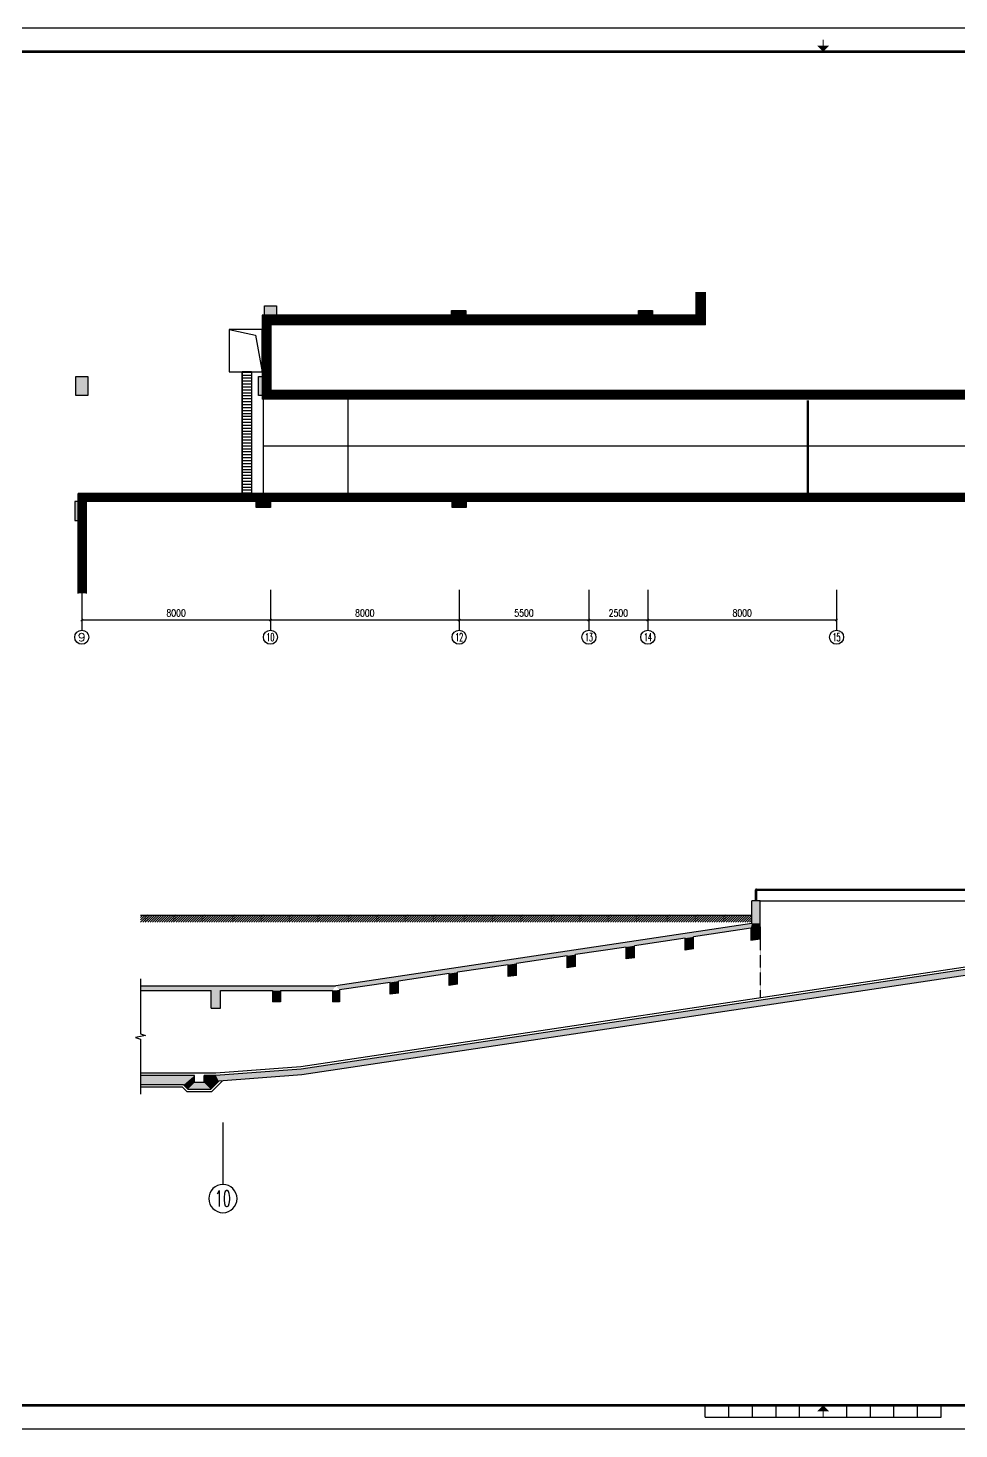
# Model space of a CAD drawing. Extents: x -1348811 to 123514, y -640545 to 749356.
# Drawn here: x -725923 to -686452, y 272228 to 331628 of the extents above; entities that cross this region are included whole.
import ezdxf
from ezdxf.enums import TextEntityAlignment as Align

# ---------------------------------------------------------------- set-up
doc = ezdxf.new("R2010")
doc.units = 0
doc.header["$LTSCALE"] = 10
doc.header["$MEASUREMENT"] = 0
doc.linetypes.add('DASH', pattern=[0.35, 0.25, -0.1])
doc.layers.get('0').update_dxf_attribs({"linetype": 'CONTINUOUS'})
doc.layers.get('Defpoints').update_dxf_attribs({"linetype": 'CONTINUOUS'})
for name, color, linetype in [('A-STAIRS', 9, 'CONTINUOUS'), ('AXIS', 3, 'CONTINUOUS'), ('AXIS_TEXT', 7, 'CONTINUOUS'), ('COLU', 1, 'CONTINUOUS'), ('COLU_HATCH', 252, 'CONTINUOUS'), ('DIM_SYMB', 3, 'CONTINUOUS'), ('jlq', 1, 'CONTINUOUS'), ('PUB_HATCH', 9, 'CONTINUOUS'), ('STAIR', 9, 'CONTINUOUS'), ('STAIRS', 9, 'CONTINUOUS'), ('图框', 7, 'CONTINUOUS'), ('结构墙', 1, 'CONTINUOUS')]:
    doc.layers.add(name, color=color, linetype=linetype)
doc.styles.add('_TCH_AXIS', font='COMPLEX', dxfattribs={"bigfont": 'GBCBIG'})
doc.styles.add('COMPLEX', font='COMPLEX')
doc.styles.add('DIM_FONT', font='SIMPLEX', dxfattribs={"width": 0.8, "bigfont": 'HZTXT'})
doc.dimstyles.new('DIMN', dxfattribs={"dimtxt": 300, "dimasz": 100, "dimexe": 250, "dimexo": 300, "dimgap": 150, "dimtad": 1, "dimdec": 0, "dimzin": 0, "dimdsep": 46, "dimtxsty": 'DIM_FONT', "dimblk": 'ARCHTICK', "dimcen": 0.09, "dimclrt": 7, "dimazin": 2, "dimtfac": 1, "dimtdec": 0, "dimtix": 1, "dimtmove": 2, "dimatfit": 3, "dimfxl": 0, "dimtolj": 1, "dimtzin": 0, "dimarcsym": 0})

# ---------------------------------------------------------------- blocks, each defined once
blk = doc.blocks.new('_AXISO')
blk.add_circle((0, 0), 0.5)
at = {"layer": 'AXIS_TEXT', "style": 'COMPLEX', "width": 1.041667}
blk.add_attdef('A', text='', height=0.56, dxfattribs=at).set_placement((-0.25, -0.28), (0.25, -0.28), align=Align.FIT)
blk = doc.blocks.new('TJAD_TK_A1')
at = {"layer": '图框'}
for p, q in [((1341.38, 950.45), (500.38, 950.45)), ((870.88, 361.45), (870.88, 366.45)), ((880.88, 361.45), (880.88, 366.45)), ((890.88, 361.45), (890.88, 366.45)), ((900.88, 361.45), (900.88, 366.45)), ((910.88, 361.45), (910.88, 366.45)), ((930.88, 361.45), (930.88, 366.45)), ((940.88, 361.45), (940.88, 366.45)), ((950.88, 361.45), (950.88, 366.45)), ((960.88, 361.45), (960.88, 366.45)), ((970.88, 361.45), (970.88, 366.45)), ((500.38, 356.45), (1341.38, 356.45)), ((870.88, 361.45), (970.88, 361.45))]:
    blk.add_line(p, q, dxfattribs=at)
at = {"layer": '图框', "const_width": 0.3}
for points in [[(920.88, 942.95), (920.88, 945.45)], [(920.88, 363.95), (920.88, 361.45)]]:
    blk.add_lwpolyline(points, dxfattribs=at)
at = {"layer": '图框', "const_width": 1.2}
blk.add_lwpolyline([(1331.38, 940.45), (525.38, 940.45), (525.38, 366.45), (1331.38, 366.45)], close=True, dxfattribs=at)
at = {"layer": '图框'}
for points in [[(918.38, 942.95), (923.38, 942.95), (920.88, 940.45)], [(918.38, 363.95), (923.38, 363.95), (920.88, 366.45)]]:
    blk.add_solid(points, dxfattribs=at)
blk = doc.blocks.new('TJAD_图框_A1')
at = {"layer": '图框'}
blk.add_blockref('TJAD_TK_A1', (0, 0), dxfattribs=at)
blk = doc.blocks.new('_ArchTick')
at = {"color": 0, "linetype": 'ByBlock', "const_width": 0.4}
blk.add_lwpolyline([(-0.5, -0.5), (0.5, 0.5)], dxfattribs=at)
blk = doc.blocks.new('*D2134')
at = {"layer": 'AXIS', "color": 0, "lineweight": -2}
for p, q in [((-723644, 307802), (-723644, 306280)), ((-715644, 307802), (-715644, 306280)), ((-723644, 306530), (-715644, 306530))]:
    blk.add_line(p, q, dxfattribs=at)
at = {"layer": 'Defpoints', "color": 0}
for p in [(-723644, 308102), (-715644, 308102), (-715644, 306530)]:
    blk.add_point(p, dxfattribs=at)
at = {"layer": 'AXIS', "color": 0, "lineweight": -2, "xscale": 100, "yscale": 100, "zscale": 100, "rotation": 180}
blk.add_blockref('_ArchTick', (-723644, 306530), dxfattribs=at)
at = {"layer": 'AXIS', "color": 0, "lineweight": -2, "xscale": 100, "yscale": 100, "zscale": 100}
blk.add_blockref('_ArchTick', (-715644, 306530), dxfattribs=at)
at = {"layer": 'AXIS', "color": 7, "insert": (-719644, 306830), "char_height": 300, "attachment_point": 5, "style": 'DIM_FONT'}
blk.add_mtext('\\A1;8000', dxfattribs=at)
blk = doc.blocks.new('*D2135')
at = {"layer": 'AXIS', "color": 0, "lineweight": -2}
for p, q in [((-715644, 307802), (-715644, 306280)), ((-707644, 307802), (-707644, 306280)), ((-715644, 306530), (-707644, 306530))]:
    blk.add_line(p, q, dxfattribs=at)
at = {"layer": 'Defpoints', "color": 0}
for p in [(-715644, 308102), (-707644, 308102), (-707644, 306530)]:
    blk.add_point(p, dxfattribs=at)
at = {"layer": 'AXIS', "color": 0, "lineweight": -2, "xscale": 100, "yscale": 100, "zscale": 100, "rotation": 180}
blk.add_blockref('_ArchTick', (-715644, 306530), dxfattribs=at)
at = {"layer": 'AXIS', "color": 0, "lineweight": -2, "xscale": 100, "yscale": 100, "zscale": 100}
blk.add_blockref('_ArchTick', (-707644, 306530), dxfattribs=at)
at = {"layer": 'AXIS', "color": 7, "insert": (-711644, 306830), "char_height": 300, "attachment_point": 5, "style": 'DIM_FONT'}
blk.add_mtext('\\A1;8000', dxfattribs=at)
blk = doc.blocks.new('*D2136')
at = {"layer": 'AXIS', "color": 0, "lineweight": -2}
for p, q in [((-707644, 307802), (-707644, 306280)), ((-702144, 307802), (-702144, 306280)), ((-707644, 306530), (-702144, 306530))]:
    blk.add_line(p, q, dxfattribs=at)
at = {"layer": 'Defpoints', "color": 0}
for p in [(-707644, 308102), (-702144, 308102), (-702144, 306530)]:
    blk.add_point(p, dxfattribs=at)
at = {"layer": 'AXIS', "color": 0, "lineweight": -2, "xscale": 100, "yscale": 100, "zscale": 100, "rotation": 180}
blk.add_blockref('_ArchTick', (-707644, 306530), dxfattribs=at)
at = {"layer": 'AXIS', "color": 0, "lineweight": -2, "xscale": 100, "yscale": 100, "zscale": 100}
blk.add_blockref('_ArchTick', (-702144, 306530), dxfattribs=at)
at = {"layer": 'AXIS', "color": 7, "insert": (-704894, 306830), "char_height": 300, "attachment_point": 5, "style": 'DIM_FONT'}
blk.add_mtext('\\A1;5500', dxfattribs=at)
blk = doc.blocks.new('*D2137')
at = {"layer": 'AXIS', "color": 0, "lineweight": -2}
for p, q in [((-702144, 307802), (-702144, 306280)), ((-699644, 307802), (-699644, 306280)), ((-702144, 306530), (-699644, 306530))]:
    blk.add_line(p, q, dxfattribs=at)
at = {"layer": 'Defpoints', "color": 0}
for p in [(-702144, 308102), (-699644, 308102), (-699644, 306530)]:
    blk.add_point(p, dxfattribs=at)
at = {"layer": 'AXIS', "color": 0, "lineweight": -2, "xscale": 100, "yscale": 100, "zscale": 100, "rotation": 180}
blk.add_blockref('_ArchTick', (-702144, 306530), dxfattribs=at)
at = {"layer": 'AXIS', "color": 0, "lineweight": -2, "xscale": 100, "yscale": 100, "zscale": 100}
blk.add_blockref('_ArchTick', (-699644, 306530), dxfattribs=at)
at = {"layer": 'AXIS', "color": 7, "insert": (-700894, 306830), "char_height": 300, "attachment_point": 5, "style": 'DIM_FONT'}
blk.add_mtext('\\A1;2500', dxfattribs=at)
blk = doc.blocks.new('*D2138')
at = {"layer": 'AXIS', "color": 0, "lineweight": -2}
for p, q in [((-699644, 307802), (-699644, 306280)), ((-691644, 307802), (-691644, 306280)), ((-699644, 306530), (-691644, 306530))]:
    blk.add_line(p, q, dxfattribs=at)
at = {"layer": 'Defpoints', "color": 0}
for p in [(-699644, 308102), (-691644, 308102), (-691644, 306530)]:
    blk.add_point(p, dxfattribs=at)
at = {"layer": 'AXIS', "color": 0, "lineweight": -2, "xscale": 100, "yscale": 100, "zscale": 100, "rotation": 180}
blk.add_blockref('_ArchTick', (-699644, 306530), dxfattribs=at)
at = {"layer": 'AXIS', "color": 0, "lineweight": -2, "xscale": 100, "yscale": 100, "zscale": 100}
blk.add_blockref('_ArchTick', (-691644, 306530), dxfattribs=at)
at = {"layer": 'AXIS', "color": 7, "insert": (-695644, 306830), "char_height": 300, "attachment_point": 5, "style": 'DIM_FONT'}
blk.add_mtext('\\A1;8000', dxfattribs=at)
blk = doc.blocks.new('$LinePat$00000001')
for p, q in [((100, 0), (0, -100)), ((100, -100), (0, -200)), ((100, -200), (0, -300))]:
    blk.add_line(p, q)

msp = doc.modelspace()

# ---------------------------------------------------------------- hatches: boundary and pattern name
at = {"layer": 'COLU_HATCH'}
for points in [[(-715893.7, 319847.5), (-715393.7, 319847.5), (-715393.7, 319047.5), (-715893.7, 319047.5)], [(-707966.5, 319647.5), (-707366.5, 319647.5), (-707366.5, 319047.5), (-707966.5, 319047.5)], [(-700043.7, 319647.5), (-699443.7, 319647.5), (-699443.7, 319047.5), (-700043.7, 319047.5)], [(-723893.7, 316847.5), (-723393.7, 316847.5), (-723393.7, 316047.5), (-723893.7, 316047.5)], [(-716143.7, 316847.5), (-715643.7, 316847.5), (-715643.7, 316047.5), (-716143.7, 316047.5)], [(-716243.7, 311897.5), (-715643.7, 311897.5), (-715643.7, 311297.5), (-716243.7, 311297.5)], [(-707943.7, 311897.5), (-707343.7, 311897.5), (-707343.7, 311297.5), (-707943.7, 311297.5)], [(-723943.7, 310747.5), (-723443.7, 310747.5), (-723443.7, 311547.5), (-723943.7, 311547.5)]]:
    msp.add_hatch(color=256, dxfattribs=at).paths.add_polyline_path(points)
at = {"layer": 'STAIRS'}
h = msp.add_hatch(dxfattribs=at)
h.set_pattern_fill('ANSI31', color=252, scale=1000, angle=315, style=0)
h.set_pattern_definition([(0, (-193576.06, 509540.4), (4e-14, 125), [])])
h.paths.add_polyline_path([(-716843.7, 317047.5), (-716443.7, 317047.5), (-716443.7, 311897.5), (-716843.7, 311897.5)])

# ---------------------------------------------------------------- linework, layer by layer
at = {"layer": 'A-STAIRS', "linetype": 'ByBlock'}
for p, q in [((-716843.7, 317047.5), (-716843.7, 311897.5)), ((-716443.7, 317047.5), (-716443.7, 311897.5)), ((-715943.7, 311847.5), (-715943.7, 315897.5)), ((-712343.7, 311847.5), (-712343.7, 315897.5)), ((-716443.7, 311897.5), (-716843.7, 311897.5))]:
    msp.add_line(p, q, dxfattribs=at)
at = {"layer": 'A-STAIRS'}
for p, q in [((-716443.7, 317047.5), (-716843.7, 317047.5)), ((-695078.3, 294618.1), (-695078.3, 295093.1)), ((-695053.3, 295118.1), (-670527.2, 295118.1)), ((-695028.3, 294618.1), (-695028.3, 295093.1)), ((-695028.3, 295068.1), (-670527.2, 295068.1)), ((-694878.3, 294618.1), (-670359.4, 294618.1)), ((-675959.4, 293348.1), (-714359.4, 287588.1)), ((-714359.4, 287588.1), (-717959.4, 287318.1)), ((-717959.4, 287318.1), (-721149.2, 287318.1)), ((-718135.2, 286535.3), (-717682.6, 286987.9)), ((-719366.6, 286718.1), (-721149.2, 286718.1)), ((-719183.7, 286535.3), (-719366.6, 286718.1)), ((-719183.7, 286535.3), (-718135.2, 286535.3))]:
    msp.add_line(p, q, dxfattribs=at)
at = {"layer": 'A-STAIRS', "linetype": 'DASH', "ltscale": 2}
msp.add_line((-694878.3, 293010.3), (-694878.3, 290510.3), dxfattribs=at)
at = {"layer": 'A-STAIRS', "linetype": 'ByBlock'}
for points in [[(-717393.7, 317047.5), (-715993.7, 317047.5), (-715993.7, 318847.5), (-717393.7, 318847.5)], [(-716843.7, 317047.5), (-716443.7, 317047.5), (-716443.7, 311897.5), (-716843.7, 311897.5)]]:
    msp.add_lwpolyline(points, close=True, dxfattribs=at)
for points in [[(-717393.7, 318847.5), (-716275.3, 318608.8), (-715993.7, 317047.5)], [(-668343.7, 313897.5), (-715943.7, 313897.5)]]:
    msp.add_lwpolyline(points, dxfattribs=at)
at = {"layer": 'A-STAIRS', "linetype": 'DASH', "const_width": 100}
msp.add_lwpolyline([(-692862.7, 311897.5), (-692862.7, 315847.5)], dxfattribs=at)
at = {"layer": 'AXIS'}
for p, q in [((-723643.7, 307652.3), (-723643.7, 306098.3)), ((-715643.7, 307652.3), (-715643.7, 306098.3)), ((-707643.7, 307652.3), (-707643.7, 306098.3)), ((-702143.7, 307652.3), (-702143.7, 306098.3)), ((-699643.7, 307652.3), (-699643.7, 306098.3)), ((-691643.7, 307652.3), (-691643.7, 306098.3))]:
    msp.add_line(p, q, dxfattribs=at)
at = {"layer": 'AXIS', "linetype": 'ByBlock'}
msp.add_line((-717659.4, 285229.2), (-717659.4, 282596.1), dxfattribs=at)
at = {"layer": 'AXIS'}
for centre in [(-723643.7, 305798.3), (-715643.7, 305798.3), (-707643.7, 305798.3), (-702143.7, 305798.3), (-699643.7, 305798.3), (-691643.7, 305798.3)]:
    msp.add_circle(centre, 300, dxfattribs=at)
at = {"layer": 'COLU'}
for points in [[(-715893.7, 319847.5), (-715393.7, 319847.5), (-715393.7, 319047.5), (-715893.7, 319047.5)], [(-707966.5, 319647.5), (-707366.5, 319647.5), (-707366.5, 319047.5), (-707966.5, 319047.5)], [(-700043.7, 319647.5), (-699443.7, 319647.5), (-699443.7, 319047.5), (-700043.7, 319047.5)], [(-723893.7, 316847.5), (-723393.7, 316847.5), (-723393.7, 316047.5), (-723893.7, 316047.5)], [(-716143.7, 316847.5), (-715643.7, 316847.5), (-715643.7, 316047.5), (-716143.7, 316047.5)], [(-716243.7, 311897.5), (-715643.7, 311897.5), (-715643.7, 311297.5), (-716243.7, 311297.5)], [(-707943.7, 311897.5), (-707343.7, 311897.5), (-707343.7, 311297.5), (-707943.7, 311297.5)], [(-723943.7, 310747.5), (-723443.7, 310747.5), (-723443.7, 311547.5), (-723943.7, 311547.5)]]:
    msp.add_lwpolyline(points, close=True, dxfattribs=at)
at = {"layer": 'COLU_HATCH'}
for points, const_width in [([(-667443.7, 316097.5), (-715793.7, 316097.5), (-715793.7, 319247.5), (-697393.7, 319247.5), (-697393.7, 320431.5)], 400), ([(-723618.7, 307652.3), (-723618.7, 311722.5), (-667443.7, 311722.5)], 350)]:
    msp.add_lwpolyline(points, dxfattribs=dict(at, const_width=const_width))
at = {"layer": 'DIM_SYMB'}
msp.add_lwpolyline([(-721149.2, 291318.1), (-721149.2, 288980.6), (-720939.2, 288904.2), (-721359.2, 288830.1), (-721149.2, 288755.6), (-721149.2, 286418.1)], dxfattribs=at)
at = {"layer": 'jlq'}
for p, q in [((-697593.7, 319447.5), (-697593.7, 320431.5)), ((-697193.7, 319047.5), (-697193.7, 320431.5)), ((-697593.7, 319447.5), (-715993.7, 319447.5)), ((-715993.7, 319447.5), (-715993.7, 315897.5)), ((-715643.7, 319047.5), (-715643.7, 316247.5)), ((-697193.7, 319047.5), (-715643.7, 319047.5)), ((-667443.7, 316247.5), (-715643.7, 316247.5)), ((-667443.7, 315897.5), (-715993.7, 315897.5)), ((-723793.7, 307652.3), (-723793.7, 311897.5)), ((-667443.7, 311897.5), (-723793.7, 311897.5)), ((-723443.7, 307652.3), (-723443.7, 311547.5)), ((-667443.7, 311547.5), (-723443.7, 311547.5))]:
    msp.add_line(p, q, dxfattribs=at)
at = {"layer": 'PUB_HATCH'}
for points in [[(-695228.3, 294618.1), (-694878.3, 294618.1), (-695228.3, 293665.6), (-694878.3, 293665.6)], [(-712713.4, 290840.6), (-712878.3, 291018.1), (-695278.3, 293455.9), (-695228.3, 293665.6)], [(-695228.3, 293665.6), (-694878.3, 293665.6), (-695278.3, 293455.9), (-694878.3, 293515.9)], [(-695278.3, 293455.9), (-694878.3, 293515.9), (-695278.3, 292950.3), (-694878.3, 293010.3)], [(-714348.3, 287488.7), (-714320.3, 287240.1), (-675948.3, 293248.7), (-675920.3, 293000.1)], [(-698063.4, 293038.1), (-697713.4, 293090.6), (-698063.4, 292532.5), (-697713.4, 292585)], [(-703063.4, 292288.1), (-702713.4, 292340.6), (-703063.4, 291782.5), (-702713.4, 291835)], [(-700563.4, 292663.1), (-700213.4, 292715.6), (-700563.4, 292157.5), (-700213.4, 292210)], [(-705563.4, 291913.1), (-705213.4, 291965.6), (-705563.4, 291407.5), (-705213.4, 291460)], [(-710563.4, 291163.1), (-710213.4, 291215.6), (-710563.4, 290657.5), (-710213.4, 290710)], [(-708063.4, 291538.1), (-707713.4, 291590.6), (-708063.4, 291032.5), (-707713.4, 291085)], [(-721149.2, 291018.1), (-721149.2, 290818.1), (-712878.3, 291018.1), (-713013.4, 290818.1)], [(-718159.4, 290818.1), (-717759.4, 290818.1), (-718159.4, 290068.1), (-717759.4, 290068.1)], [(-715561.4, 290818.1), (-715211.4, 290818.1), (-715561.4, 290335), (-715211.4, 290335)], [(-712878.3, 291018.1), (-713013.4, 290818.1), (-712713.4, 290840.6), (-712878.3, 291018.1)], [(-713013.4, 290818.1), (-712713.4, 290840.6), (-713013.4, 290335), (-712713.4, 290335)], [(-721149.2, 287218.1), (-721149.2, 286818.1), (-718859.4, 287218.1), (-719325.1, 286818.1)], [(-718859.4, 287218.1), (-719325.1, 286818.1), (-718859.4, 286918.1), (-719142.3, 286635.3)], [(-718859.4, 286918.1), (-719142.3, 286635.3), (-718459.4, 286918.1), (-718176.6, 286635.3)], [(-718459.4, 286918.1), (-718176.6, 286635.3), (-718459.4, 287218.1), (-717835.4, 286976.4)], [(-718459.4, 287218.1), (-717835.4, 286976.4), (-717955.7, 287218.1), (-717835.4, 286976.4)], [(-717955.7, 287218.1), (-717835.4, 286976.4), (-714348.3, 287488.7), (-714320.3, 287240.1)]]:
    msp.add_solid(points, dxfattribs=at)
at = {"layer": 'STAIR'}
msp.add_line((-721149.2, 294018.1), (-695228.3, 294018.1), dxfattribs=at)
at = {"layer": '结构墙', "linetype": 'ByBlock'}
for p, q in [((-695228.3, 293665.6), (-695228.3, 294618.1)), ((-694878.3, 294618.1), (-695228.3, 294618.1)), ((-694878.3, 293515.9), (-694878.3, 294618.1)), ((-695228.3, 293665.6), (-712878.3, 291018.1)), ((-695278.3, 293455.9), (-697713.4, 293090.6)), ((-695278.3, 293455.9), (-695278.3, 292950.3)), ((-694878.3, 293515.9), (-694878.3, 293010.3)), ((-675948.3, 293248.7), (-714348.3, 287488.7)), ((-675920.3, 293000.1), (-714320.3, 287240.1)), ((-698063.4, 293038.1), (-700213.4, 292715.6)), ((-695278.3, 292950.3), (-694878.3, 293010.3)), ((-703063.4, 292288.1), (-705213.4, 291965.6)), ((-700563.4, 292663.1), (-702713.4, 292340.6)), ((-697713.4, 292585), (-698063.4, 292532.5)), ((-705563.4, 291913.1), (-707713.4, 291590.6)), ((-702713.4, 291835), (-703063.4, 291782.5)), ((-700213.4, 292210), (-700563.4, 292157.5)), ((-710563.4, 291163.1), (-712713.4, 290840.6)), ((-708063.4, 291538.1), (-710213.4, 291215.6)), ((-707713.4, 291085), (-708063.4, 291032.5)), ((-705213.4, 291460), (-705563.4, 291407.5)), ((-721149.2, 291018.1), (-712878.3, 291018.1)), ((-721149.2, 290818.1), (-718159.4, 290818.1)), ((-718159.4, 290068.1), (-718159.4, 290818.1)), ((-717759.4, 290818.1), (-715561.4, 290818.1)), ((-717759.4, 290068.1), (-717759.4, 290818.1)), ((-715211.4, 290818.1), (-713013.4, 290818.1)), ((-713013.4, 290818.1), (-713013.4, 290335)), ((-712713.4, 290840.6), (-712713.4, 290335)), ((-710213.4, 290710), (-710563.4, 290657.5)), ((-718159.4, 290068.1), (-717759.4, 290068.1)), ((-712713.4, 290335), (-713013.4, 290335)), ((-718859.4, 287218.1), (-721149.2, 287218.1)), ((-718859.4, 286918.1), (-718859.4, 287218.1)), ((-718459.4, 286918.1), (-718859.4, 286918.1)), ((-718459.4, 286918.1), (-718459.4, 287218.1)), ((-717955.7, 287218.1), (-718459.4, 287218.1)), ((-718176.6, 286635.3), (-717835.4, 286976.4)), ((-714348.3, 287488.7), (-717955.7, 287218.1)), ((-714320.3, 287240.1), (-717835.4, 286976.4)), ((-719325.1, 286818.1), (-721149.2, 286818.1)), ((-719142.3, 286635.3), (-719325.1, 286818.1)), ((-719142.3, 286635.3), (-718176.6, 286635.3))]:
    msp.add_line(p, q, dxfattribs=at)
at = {"layer": '结构墙'}
for p, q in [((-698063.4, 292532.5), (-698063.4, 293038.1)), ((-697713.4, 292585), (-697713.4, 293090.6)), ((-703063.4, 291782.5), (-703063.4, 292288.1)), ((-702713.4, 291835), (-702713.4, 292340.6)), ((-700563.4, 292157.5), (-700563.4, 292663.1)), ((-700213.4, 292210), (-700213.4, 292715.6)), ((-705563.4, 291407.5), (-705563.4, 291913.1)), ((-705213.4, 291460), (-705213.4, 291965.6)), ((-710563.4, 290657.5), (-710563.4, 291163.1)), ((-710213.4, 290710), (-710213.4, 291215.6)), ((-708063.4, 291032.5), (-708063.4, 291538.1)), ((-707713.4, 291085), (-707713.4, 291590.6)), ((-715561.4, 290818.1), (-715561.4, 290335)), ((-715211.4, 290818.1), (-715211.4, 290335)), ((-715211.4, 290335), (-715561.4, 290335))]:
    msp.add_line(p, q, dxfattribs=at)
at = {"layer": '结构墙', "linetype": 'ByBlock'}
for start, end in [(0, 180), (180, 0)]:
    msp.add_arc((-695053.3, 295093.1), 25, start, end, dxfattribs=at)

# ---------------------------------------------------------------- block references
at = {"layer": 'AXIS', "linetype": 'ByBlock'}
ref = msp.add_blockref('_AXISO', (-717659.4, 281996.1), dxfattribs=dict(at, xscale=-1199.999999999971, yscale=1200, zscale=1200, rotation=12.01260007440029))
ref.add_attrib('A', '10', dxfattribs={"layer": 'AXIS_TEXT', "linetype": 'ByBlock', "height": 678.82, "style": '_TCH_AXIS', "width": 0.724138}).set_placement((-717998.9, 281656.7), (-717320, 281656.7), align=Align.FIT)
at = {"layer": 'PUB_HATCH', "xscale": 1.000807125907334}
for p in [(-721149.2, 294018.1), (-721049.1, 294018.1), (-720949.1, 294018.1), (-720849, 294018.1), (-720748.9, 294018.1), (-720648.8, 294018.1), (-720548.7, 294018.1), (-720448.7, 294018.1), (-720348.6, 294018.1), (-720248.5, 294018.1), (-720148.4, 294018.1), (-720048.3, 294018.1), (-719948.3, 294018.1), (-719848.2, 294018.1), (-719748.1, 294018.1), (-719648, 294018.1), (-719547.9, 294018.1), (-719447.9, 294018.1), (-719347.8, 294018.1), (-719247.7, 294018.1), (-719147.6, 294018.1), (-719047.5, 294018.1), (-718947.5, 294018.1), (-718847.4, 294018.1), (-718747.3, 294018.1), (-718647.2, 294018.1), (-718547.1, 294018.1), (-718447, 294018.1), (-718347, 294018.1), (-718246.9, 294018.1), (-718146.8, 294018.1), (-718046.7, 294018.1), (-717946.6, 294018.1), (-717846.6, 294018.1), (-717746.5, 294018.1), (-717646.4, 294018.1), (-717546.3, 294018.1), (-717446.2, 294018.1), (-717346.2, 294018.1), (-717246.1, 294018.1), (-717146, 294018.1), (-717045.9, 294018.1), (-716945.8, 294018.1), (-716845.8, 294018.1), (-716745.7, 294018.1), (-716645.6, 294018.1), (-716545.5, 294018.1), (-716445.4, 294018.1), (-716345.4, 294018.1), (-716245.3, 294018.1), (-716145.2, 294018.1), (-716045.1, 294018.1), (-715945, 294018.1), (-715844.9, 294018.1), (-715744.9, 294018.1), (-715644.8, 294018.1), (-715544.7, 294018.1), (-715444.6, 294018.1), (-715344.5, 294018.1), (-715244.5, 294018.1), (-715144.4, 294018.1), (-715044.3, 294018.1), (-714944.2, 294018.1), (-714844.1, 294018.1), (-714744.1, 294018.1), (-714644, 294018.1), (-714543.9, 294018.1), (-714443.8, 294018.1), (-714343.7, 294018.1), (-714243.7, 294018.1), (-714143.6, 294018.1), (-714043.5, 294018.1), (-713943.4, 294018.1), (-713843.3, 294018.1), (-713743.3, 294018.1), (-713643.2, 294018.1), (-713543.1, 294018.1), (-713443, 294018.1), (-713342.9, 294018.1), (-713242.9, 294018.1), (-713142.8, 294018.1), (-713042.7, 294018.1), (-712942.6, 294018.1), (-712842.5, 294018.1), (-712742.4, 294018.1), (-712642.4, 294018.1), (-712542.3, 294018.1), (-712442.2, 294018.1), (-712342.1, 294018.1), (-712242, 294018.1), (-712142, 294018.1), (-712041.9, 294018.1), (-711941.8, 294018.1), (-711841.7, 294018.1), (-711741.6, 294018.1), (-711641.6, 294018.1), (-711541.5, 294018.1), (-711441.4, 294018.1), (-711341.3, 294018.1), (-711241.2, 294018.1), (-711141.2, 294018.1), (-711041.1, 294018.1), (-710941, 294018.1), (-710840.9, 294018.1), (-710740.8, 294018.1), (-710640.8, 294018.1), (-710540.7, 294018.1), (-710440.6, 294018.1), (-710340.5, 294018.1), (-710240.4, 294018.1), (-710140.3, 294018.1), (-710040.3, 294018.1), (-709940.2, 294018.1), (-709840.1, 294018.1), (-709740, 294018.1), (-709639.9, 294018.1), (-709539.9, 294018.1), (-709439.8, 294018.1), (-709339.7, 294018.1), (-709239.6, 294018.1), (-709139.5, 294018.1), (-709039.5, 294018.1), (-708939.4, 294018.1), (-708839.3, 294018.1), (-708739.2, 294018.1), (-708639.1, 294018.1), (-708539.1, 294018.1), (-708439, 294018.1), (-708338.9, 294018.1), (-708238.8, 294018.1), (-708138.7, 294018.1), (-708038.7, 294018.1), (-707938.6, 294018.1), (-707838.5, 294018.1), (-707738.4, 294018.1), (-707638.3, 294018.1), (-707538.3, 294018.1), (-707438.2, 294018.1), (-707338.1, 294018.1), (-707238, 294018.1), (-707137.9, 294018.1), (-707037.8, 294018.1), (-706937.8, 294018.1), (-706837.7, 294018.1), (-706737.6, 294018.1), (-706637.5, 294018.1), (-706537.4, 294018.1), (-706437.4, 294018.1), (-706337.3, 294018.1), (-706237.2, 294018.1), (-706137.1, 294018.1), (-706037, 294018.1), (-705937, 294018.1), (-705836.9, 294018.1), (-705736.8, 294018.1), (-705636.7, 294018.1), (-705536.6, 294018.1), (-705436.6, 294018.1), (-705336.5, 294018.1), (-705236.4, 294018.1), (-705136.3, 294018.1), (-705036.2, 294018.1), (-704936.2, 294018.1), (-704836.1, 294018.1), (-704736, 294018.1), (-704635.9, 294018.1), (-704535.8, 294018.1), (-704435.7, 294018.1), (-704335.7, 294018.1), (-704235.6, 294018.1), (-704135.5, 294018.1), (-704035.4, 294018.1), (-703935.3, 294018.1), (-703835.3, 294018.1), (-703735.2, 294018.1), (-703635.1, 294018.1), (-703535, 294018.1), (-703434.9, 294018.1), (-703334.9, 294018.1), (-703234.8, 294018.1), (-703134.7, 294018.1), (-703034.6, 294018.1), (-702934.5, 294018.1), (-702834.5, 294018.1), (-702734.4, 294018.1), (-702634.3, 294018.1), (-702534.2, 294018.1), (-702434.1, 294018.1), (-702334.1, 294018.1), (-702234, 294018.1), (-702133.9, 294018.1), (-702033.8, 294018.1), (-701933.7, 294018.1), (-701833.6, 294018.1), (-701733.6, 294018.1), (-701633.5, 294018.1), (-701533.4, 294018.1), (-701433.3, 294018.1), (-701333.2, 294018.1), (-701233.2, 294018.1), (-701133.1, 294018.1), (-701033, 294018.1), (-700932.9, 294018.1), (-700832.8, 294018.1), (-700732.8, 294018.1), (-700632.7, 294018.1), (-700532.6, 294018.1), (-700432.5, 294018.1), (-700332.4, 294018.1), (-700232.4, 294018.1), (-700132.3, 294018.1), (-700032.2, 294018.1), (-699932.1, 294018.1), (-699832, 294018.1), (-699732, 294018.1), (-699631.9, 294018.1), (-699531.8, 294018.1), (-699431.7, 294018.1), (-699331.6, 294018.1), (-699231.6, 294018.1), (-699131.5, 294018.1), (-699031.4, 294018.1), (-698931.3, 294018.1), (-698831.2, 294018.1), (-698731.1, 294018.1), (-698631.1, 294018.1), (-698531, 294018.1), (-698430.9, 294018.1), (-698330.8, 294018.1), (-698230.7, 294018.1), (-698130.7, 294018.1), (-698030.6, 294018.1), (-697930.5, 294018.1), (-697830.4, 294018.1), (-697730.3, 294018.1), (-697630.3, 294018.1), (-697530.2, 294018.1), (-697430.1, 294018.1), (-697330, 294018.1), (-697229.9, 294018.1), (-697129.9, 294018.1), (-697029.8, 294018.1), (-696929.7, 294018.1), (-696829.6, 294018.1), (-696729.5, 294018.1), (-696629.5, 294018.1), (-696529.4, 294018.1), (-696429.3, 294018.1), (-696329.2, 294018.1), (-696229.1, 294018.1), (-696129, 294018.1), (-696029, 294018.1), (-695928.9, 294018.1), (-695828.8, 294018.1), (-695728.7, 294018.1), (-695628.6, 294018.1), (-695528.6, 294018.1), (-695428.5, 294018.1), (-695328.4, 294018.1)]:
    msp.add_blockref('$LinePat$00000001', p, dxfattribs=at)
at = {"layer": 'STAIR', "xscale": 100, "yscale": 100, "zscale": 100}
msp.add_blockref('TJAD_图框_A1', (-784297.3, 236582.9), dxfattribs=at)

# ---------------------------------------------------------------- texts
at = {"layer": 'AXIS_TEXT', "style": '_TCH_AXIS'}
for s, height, width, p, p2 in [('9', 339.4, 1.5, (-723813.4, 305628.6), (-723474, 305628.6)), ('10', 339.41, 0.724138, (-715813.4, 305628.6), (-715474, 305628.6)), ('12', 339.41, 0.724138, (-707813.4, 305628.6), (-707474, 305628.6)), ('13', 339.41, 0.724138, (-702313.4, 305628.6), (-701974, 305628.6)), ('14', 339.41, 0.677419, (-699813.4, 305628.6), (-699474, 305628.6)), ('15', 339.41, 0.724138, (-691813.4, 305628.6), (-691474, 305628.6))]:
    msp.add_text(s, height=height, dxfattribs=dict(at, width=width)).set_placement(p, p2, align=Align.FIT)

# ---------------------------------------------------------------- dimensions: what is measured, and where the dimension line sits
at = {"layer": 'AXIS'}
for p1, p2, picture, middle in [((-723643.7, 308102.3), (-715643.7, 308102.3), '*D2134', (-719643.7, 306830.1)), ((-715643.7, 308102.3), (-707643.7, 308102.3), '*D2135', (-711643.7, 306830.1)), ((-707643.7, 308102.3), (-702143.7, 308102.3), '*D2136', (-704893.7, 306830.1)), ((-702143.7, 308102.3), (-699643.7, 308102.3), '*D2137', (-700893.7, 306830.1)), ((-699643.7, 308102.3), (-691643.7, 308102.3), '*D2138', (-695643.7, 306830.1))]:
    dim = msp.add_aligned_dim(p1=p1, p2=p2, distance=-1572.2, dimstyle='DIMN', dxfattribs=at)
    dim.commit()
    dim.dimension.update_dxf_attribs({"geometry": picture, "text_midpoint": middle})

doc.saveas('drawing.dxf')
